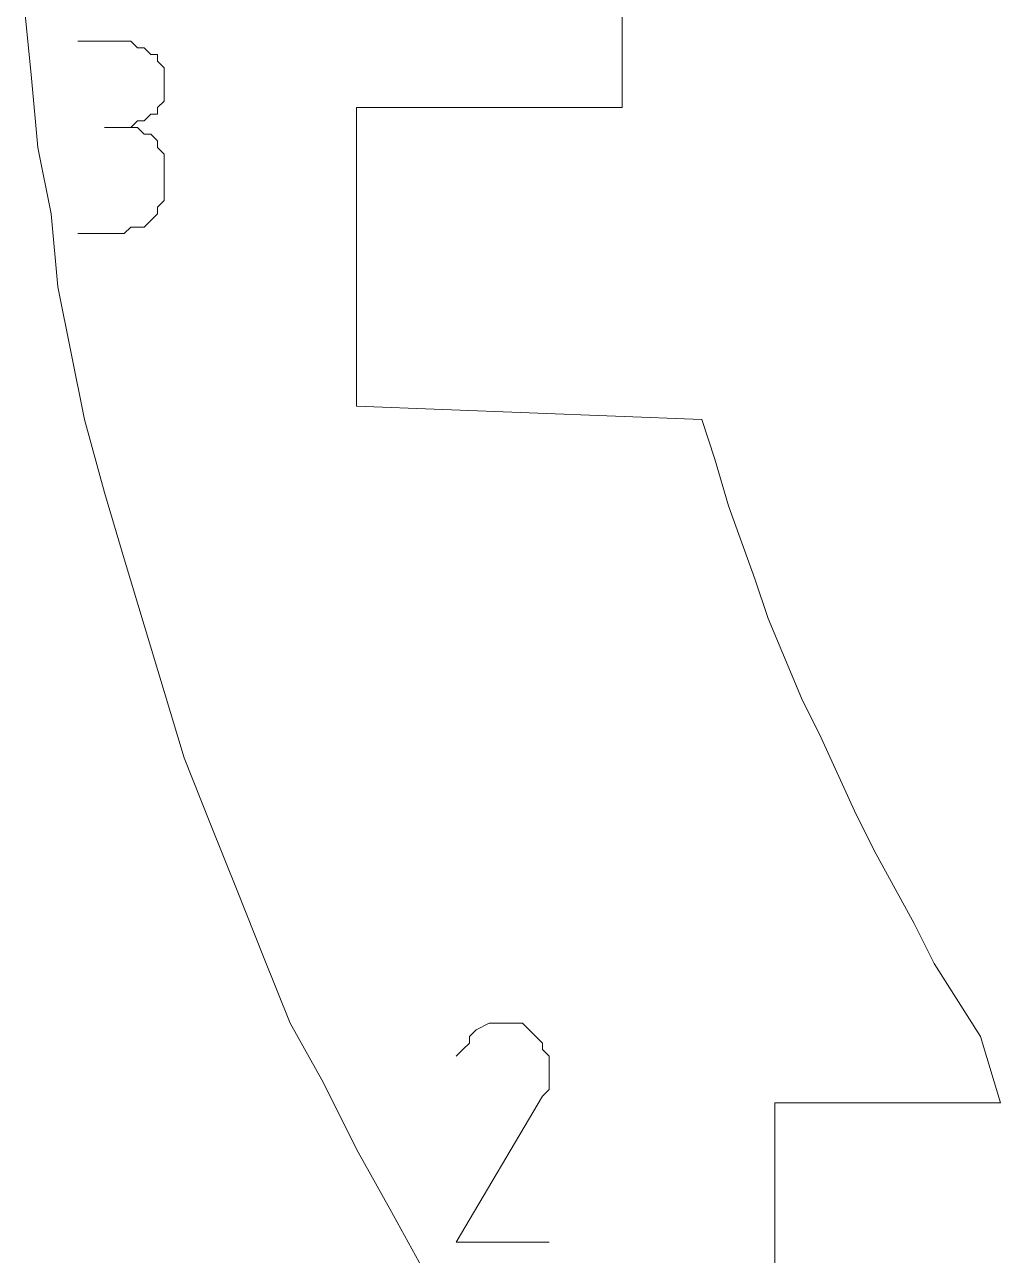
# Model space of a CAD drawing. Header units: centimetres. Extents: x -10.4 to 10.4, y -10.8 to 7.6.
# Drawn here: x -5.154 to -4.322, y -9.482 to -8.432 of the extents above; entities that cross this region are included whole.
import ezdxf
from ezdxf.lldxf.tags import DXFTag

# ---------------------------------------------------------------- set-up
doc = ezdxf.new("R2010")
doc.units = ezdxf.units.CM
doc.header["$MEASUREMENT"] = 0
doc.layers.add('layer 1', color=7, linetype='Continuous')
tags = doc.linetypes.add('New Line1755', pattern=[0.2, 0.1, -0.1]).pattern_tags.tags
tags[6:7] = [DXFTag(74, 4), DXFTag(75, 0), DXFTag(340, '0'), DXFTag(46, 1.0), DXFTag(50, 0.0), DXFTag(44, 0.0), DXFTag(45, 0.0)]
tags[4:5] = [DXFTag(74, 4), DXFTag(75, 0), DXFTag(340, '0'), DXFTag(46, 1.0), DXFTag(50, 0.0), DXFTag(44, 0.0), DXFTag(45, 0.0)]
tags = doc.linetypes.add('New Line1756', pattern=[0.2, 0.1, -0.1]).pattern_tags.tags
tags[6:7] = [DXFTag(74, 4), DXFTag(75, 0), DXFTag(340, '0'), DXFTag(46, 1.0), DXFTag(50, 0.0), DXFTag(44, 0.0), DXFTag(45, 0.0)]
tags[4:5] = [DXFTag(74, 4), DXFTag(75, 0), DXFTag(340, '0'), DXFTag(46, 1.0), DXFTag(50, 0.0), DXFTag(44, 0.0), DXFTag(45, 0.0)]
tags = doc.linetypes.add('New Line1757', pattern=[0.2, 0.1, -0.1]).pattern_tags.tags
tags[6:7] = [DXFTag(74, 4), DXFTag(75, 0), DXFTag(340, '0'), DXFTag(46, 1.0), DXFTag(50, 0.0), DXFTag(44, 0.0), DXFTag(45, 0.0)]
tags[4:5] = [DXFTag(74, 4), DXFTag(75, 0), DXFTag(340, '0'), DXFTag(46, 1.0), DXFTag(50, 0.0), DXFTag(44, 0.0), DXFTag(45, 0.0)]
tags = doc.linetypes.add('New Line1758', pattern=[0.2, 0.1, -0.1]).pattern_tags.tags
tags[6:7] = [DXFTag(74, 4), DXFTag(75, 0), DXFTag(340, '0'), DXFTag(46, 1.0), DXFTag(50, 0.0), DXFTag(44, 0.0), DXFTag(45, 0.0)]
tags[4:5] = [DXFTag(74, 4), DXFTag(75, 0), DXFTag(340, '0'), DXFTag(46, 1.0), DXFTag(50, 0.0), DXFTag(44, 0.0), DXFTag(45, 0.0)]
tags = doc.linetypes.add('New Line1759', pattern=[0.2, 0.1, -0.1]).pattern_tags.tags
tags[6:7] = [DXFTag(74, 4), DXFTag(75, 0), DXFTag(340, '0'), DXFTag(46, 1.0), DXFTag(50, 0.0), DXFTag(44, 0.0), DXFTag(45, 0.0)]
tags[4:5] = [DXFTag(74, 4), DXFTag(75, 0), DXFTag(340, '0'), DXFTag(46, 1.0), DXFTag(50, 0.0), DXFTag(44, 0.0), DXFTag(45, 0.0)]
tags = doc.linetypes.add('New Line1760', pattern=[0.2, 0.1, -0.1]).pattern_tags.tags
tags[6:7] = [DXFTag(74, 4), DXFTag(75, 0), DXFTag(340, '0'), DXFTag(46, 1.0), DXFTag(50, 0.0), DXFTag(44, 0.0), DXFTag(45, 0.0)]
tags[4:5] = [DXFTag(74, 4), DXFTag(75, 0), DXFTag(340, '0'), DXFTag(46, 1.0), DXFTag(50, 0.0), DXFTag(44, 0.0), DXFTag(45, 0.0)]
tags = doc.linetypes.add('New Line1761', pattern=[0.2, 0.1, -0.1]).pattern_tags.tags
tags[6:7] = [DXFTag(74, 4), DXFTag(75, 0), DXFTag(340, '0'), DXFTag(46, 1.0), DXFTag(50, 0.0), DXFTag(44, 0.0), DXFTag(45, 0.0)]
tags[4:5] = [DXFTag(74, 4), DXFTag(75, 0), DXFTag(340, '0'), DXFTag(46, 1.0), DXFTag(50, 0.0), DXFTag(44, 0.0), DXFTag(45, 0.0)]
tags = doc.linetypes.add('New Line1762', pattern=[0.2, 0.1, -0.1]).pattern_tags.tags
tags[6:7] = [DXFTag(74, 4), DXFTag(75, 0), DXFTag(340, '0'), DXFTag(46, 1.0), DXFTag(50, 0.0), DXFTag(44, 0.0), DXFTag(45, 0.0)]
tags[4:5] = [DXFTag(74, 4), DXFTag(75, 0), DXFTag(340, '0'), DXFTag(46, 1.0), DXFTag(50, 0.0), DXFTag(44, 0.0), DXFTag(45, 0.0)]
tags = doc.linetypes.add('New Line1763', pattern=[0.2, 0.1, -0.1]).pattern_tags.tags
tags[6:7] = [DXFTag(74, 4), DXFTag(75, 0), DXFTag(340, '0'), DXFTag(46, 1.0), DXFTag(50, 0.0), DXFTag(44, 0.0), DXFTag(45, 0.0)]
tags[4:5] = [DXFTag(74, 4), DXFTag(75, 0), DXFTag(340, '0'), DXFTag(46, 1.0), DXFTag(50, 0.0), DXFTag(44, 0.0), DXFTag(45, 0.0)]
tags = doc.linetypes.add('New Line1764', pattern=[0.2, 0.1, -0.1]).pattern_tags.tags
tags[6:7] = [DXFTag(74, 4), DXFTag(75, 0), DXFTag(340, '0'), DXFTag(46, 1.0), DXFTag(50, 0.0), DXFTag(44, 0.0), DXFTag(45, 0.0)]
tags[4:5] = [DXFTag(74, 4), DXFTag(75, 0), DXFTag(340, '0'), DXFTag(46, 1.0), DXFTag(50, 0.0), DXFTag(44, 0.0), DXFTag(45, 0.0)]
tags = doc.linetypes.add('New Line1765', pattern=[0.2, 0.1, -0.1]).pattern_tags.tags
tags[6:7] = [DXFTag(74, 4), DXFTag(75, 0), DXFTag(340, '0'), DXFTag(46, 1.0), DXFTag(50, 0.0), DXFTag(44, 0.0), DXFTag(45, 0.0)]
tags[4:5] = [DXFTag(74, 4), DXFTag(75, 0), DXFTag(340, '0'), DXFTag(46, 1.0), DXFTag(50, 0.0), DXFTag(44, 0.0), DXFTag(45, 0.0)]
tags = doc.linetypes.add('New Line1766', pattern=[0.2, 0.1, -0.1]).pattern_tags.tags
tags[6:7] = [DXFTag(74, 4), DXFTag(75, 0), DXFTag(340, '0'), DXFTag(46, 1.0), DXFTag(50, 0.0), DXFTag(44, 0.0), DXFTag(45, 0.0)]
tags[4:5] = [DXFTag(74, 4), DXFTag(75, 0), DXFTag(340, '0'), DXFTag(46, 1.0), DXFTag(50, 0.0), DXFTag(44, 0.0), DXFTag(45, 0.0)]
tags = doc.linetypes.add('New Line1767', pattern=[0.2, 0.1, -0.1]).pattern_tags.tags
tags[6:7] = [DXFTag(74, 4), DXFTag(75, 0), DXFTag(340, '0'), DXFTag(46, 1.0), DXFTag(50, 0.0), DXFTag(44, 0.0), DXFTag(45, 0.0)]
tags[4:5] = [DXFTag(74, 4), DXFTag(75, 0), DXFTag(340, '0'), DXFTag(46, 1.0), DXFTag(50, 0.0), DXFTag(44, 0.0), DXFTag(45, 0.0)]
tags = doc.linetypes.add('New Line1768', pattern=[0.2, 0.1, -0.1]).pattern_tags.tags
tags[6:7] = [DXFTag(74, 4), DXFTag(75, 0), DXFTag(340, '0'), DXFTag(46, 1.0), DXFTag(50, 0.0), DXFTag(44, 0.0), DXFTag(45, 0.0)]
tags[4:5] = [DXFTag(74, 4), DXFTag(75, 0), DXFTag(340, '0'), DXFTag(46, 1.0), DXFTag(50, 0.0), DXFTag(44, 0.0), DXFTag(45, 0.0)]
tags = doc.linetypes.add('New Line1769', pattern=[0.2, 0.1, -0.1]).pattern_tags.tags
tags[6:7] = [DXFTag(74, 4), DXFTag(75, 0), DXFTag(340, '0'), DXFTag(46, 1.0), DXFTag(50, 0.0), DXFTag(44, 0.0), DXFTag(45, 0.0)]
tags[4:5] = [DXFTag(74, 4), DXFTag(75, 0), DXFTag(340, '0'), DXFTag(46, 1.0), DXFTag(50, 0.0), DXFTag(44, 0.0), DXFTag(45, 0.0)]
tags = doc.linetypes.add('New Line1770', pattern=[0.2, 0.1, -0.1]).pattern_tags.tags
tags[6:7] = [DXFTag(74, 4), DXFTag(75, 0), DXFTag(340, '0'), DXFTag(46, 1.0), DXFTag(50, 0.0), DXFTag(44, 0.0), DXFTag(45, 0.0)]
tags[4:5] = [DXFTag(74, 4), DXFTag(75, 0), DXFTag(340, '0'), DXFTag(46, 1.0), DXFTag(50, 0.0), DXFTag(44, 0.0), DXFTag(45, 0.0)]
tags = doc.linetypes.add('New Line1771', pattern=[0.2, 0.1, -0.1]).pattern_tags.tags
tags[6:7] = [DXFTag(74, 4), DXFTag(75, 0), DXFTag(340, '0'), DXFTag(46, 1.0), DXFTag(50, 0.0), DXFTag(44, 0.0), DXFTag(45, 0.0)]
tags[4:5] = [DXFTag(74, 4), DXFTag(75, 0), DXFTag(340, '0'), DXFTag(46, 1.0), DXFTag(50, 0.0), DXFTag(44, 0.0), DXFTag(45, 0.0)]
tags = doc.linetypes.add('New Line1772', pattern=[0.2, 0.1, -0.1]).pattern_tags.tags
tags[6:7] = [DXFTag(74, 4), DXFTag(75, 0), DXFTag(340, '0'), DXFTag(46, 1.0), DXFTag(50, 0.0), DXFTag(44, 0.0), DXFTag(45, 0.0)]
tags[4:5] = [DXFTag(74, 4), DXFTag(75, 0), DXFTag(340, '0'), DXFTag(46, 1.0), DXFTag(50, 0.0), DXFTag(44, 0.0), DXFTag(45, 0.0)]
tags = doc.linetypes.add('New Line1923', pattern=[0.2, 0.1, -0.1]).pattern_tags.tags
tags[6:7] = [DXFTag(74, 4), DXFTag(75, 0), DXFTag(340, '0'), DXFTag(46, 1.0), DXFTag(50, 0.0), DXFTag(44, 0.0), DXFTag(45, 0.0)]
tags[4:5] = [DXFTag(74, 4), DXFTag(75, 0), DXFTag(340, '0'), DXFTag(46, 1.0), DXFTag(50, 0.0), DXFTag(44, 0.0), DXFTag(45, 0.0)]
tags = doc.linetypes.add('New Line1924', pattern=[0.2, 0.1, -0.1]).pattern_tags.tags
tags[6:7] = [DXFTag(74, 4), DXFTag(75, 0), DXFTag(340, '0'), DXFTag(46, 1.0), DXFTag(50, 0.0), DXFTag(44, 0.0), DXFTag(45, 0.0)]
tags[4:5] = [DXFTag(74, 4), DXFTag(75, 0), DXFTag(340, '0'), DXFTag(46, 1.0), DXFTag(50, 0.0), DXFTag(44, 0.0), DXFTag(45, 0.0)]
tags = doc.linetypes.add('New Line1925', pattern=[0.2, 0.1, -0.1]).pattern_tags.tags
tags[6:7] = [DXFTag(74, 4), DXFTag(75, 0), DXFTag(340, '0'), DXFTag(46, 1.0), DXFTag(50, 0.0), DXFTag(44, 0.0), DXFTag(45, 0.0)]
tags[4:5] = [DXFTag(74, 4), DXFTag(75, 0), DXFTag(340, '0'), DXFTag(46, 1.0), DXFTag(50, 0.0), DXFTag(44, 0.0), DXFTag(45, 0.0)]
tags = doc.linetypes.add('New Line1926', pattern=[0.2, 0.1, -0.1]).pattern_tags.tags
tags[6:7] = [DXFTag(74, 4), DXFTag(75, 0), DXFTag(340, '0'), DXFTag(46, 1.0), DXFTag(50, 0.0), DXFTag(44, 0.0), DXFTag(45, 0.0)]
tags[4:5] = [DXFTag(74, 4), DXFTag(75, 0), DXFTag(340, '0'), DXFTag(46, 1.0), DXFTag(50, 0.0), DXFTag(44, 0.0), DXFTag(45, 0.0)]
tags = doc.linetypes.add('New Line1927', pattern=[0.2, 0.1, -0.1]).pattern_tags.tags
tags[6:7] = [DXFTag(74, 4), DXFTag(75, 0), DXFTag(340, '0'), DXFTag(46, 1.0), DXFTag(50, 0.0), DXFTag(44, 0.0), DXFTag(45, 0.0)]
tags[4:5] = [DXFTag(74, 4), DXFTag(75, 0), DXFTag(340, '0'), DXFTag(46, 1.0), DXFTag(50, 0.0), DXFTag(44, 0.0), DXFTag(45, 0.0)]
tags = doc.linetypes.add('New Line1928', pattern=[0.2, 0.1, -0.1]).pattern_tags.tags
tags[6:7] = [DXFTag(74, 4), DXFTag(75, 0), DXFTag(340, '0'), DXFTag(46, 1.0), DXFTag(50, 0.0), DXFTag(44, 0.0), DXFTag(45, 0.0)]
tags[4:5] = [DXFTag(74, 4), DXFTag(75, 0), DXFTag(340, '0'), DXFTag(46, 1.0), DXFTag(50, 0.0), DXFTag(44, 0.0), DXFTag(45, 0.0)]
tags = doc.linetypes.add('New Line1929', pattern=[0.2, 0.1, -0.1]).pattern_tags.tags
tags[6:7] = [DXFTag(74, 4), DXFTag(75, 0), DXFTag(340, '0'), DXFTag(46, 1.0), DXFTag(50, 0.0), DXFTag(44, 0.0), DXFTag(45, 0.0)]
tags[4:5] = [DXFTag(74, 4), DXFTag(75, 0), DXFTag(340, '0'), DXFTag(46, 1.0), DXFTag(50, 0.0), DXFTag(44, 0.0), DXFTag(45, 0.0)]
tags = doc.linetypes.add('New Line1930', pattern=[0.2, 0.1, -0.1]).pattern_tags.tags
tags[6:7] = [DXFTag(74, 4), DXFTag(75, 0), DXFTag(340, '0'), DXFTag(46, 1.0), DXFTag(50, 0.0), DXFTag(44, 0.0), DXFTag(45, 0.0)]
tags[4:5] = [DXFTag(74, 4), DXFTag(75, 0), DXFTag(340, '0'), DXFTag(46, 1.0), DXFTag(50, 0.0), DXFTag(44, 0.0), DXFTag(45, 0.0)]
tags = doc.linetypes.add('New Line1931', pattern=[0.2, 0.1, -0.1]).pattern_tags.tags
tags[6:7] = [DXFTag(74, 4), DXFTag(75, 0), DXFTag(340, '0'), DXFTag(46, 1.0), DXFTag(50, 0.0), DXFTag(44, 0.0), DXFTag(45, 0.0)]
tags[4:5] = [DXFTag(74, 4), DXFTag(75, 0), DXFTag(340, '0'), DXFTag(46, 1.0), DXFTag(50, 0.0), DXFTag(44, 0.0), DXFTag(45, 0.0)]
tags = doc.linetypes.add('New Line1932', pattern=[0.2, 0.1, -0.1]).pattern_tags.tags
tags[6:7] = [DXFTag(74, 4), DXFTag(75, 0), DXFTag(340, '0'), DXFTag(46, 1.0), DXFTag(50, 0.0), DXFTag(44, 0.0), DXFTag(45, 0.0)]
tags[4:5] = [DXFTag(74, 4), DXFTag(75, 0), DXFTag(340, '0'), DXFTag(46, 1.0), DXFTag(50, 0.0), DXFTag(44, 0.0), DXFTag(45, 0.0)]
tags = doc.linetypes.add('New Line1933', pattern=[0.2, 0.1, -0.1]).pattern_tags.tags
tags[6:7] = [DXFTag(74, 4), DXFTag(75, 0), DXFTag(340, '0'), DXFTag(46, 1.0), DXFTag(50, 0.0), DXFTag(44, 0.0), DXFTag(45, 0.0)]
tags[4:5] = [DXFTag(74, 4), DXFTag(75, 0), DXFTag(340, '0'), DXFTag(46, 1.0), DXFTag(50, 0.0), DXFTag(44, 0.0), DXFTag(45, 0.0)]
tags = doc.linetypes.add('New Line1934', pattern=[0.2, 0.1, -0.1]).pattern_tags.tags
tags[6:7] = [DXFTag(74, 4), DXFTag(75, 0), DXFTag(340, '0'), DXFTag(46, 1.0), DXFTag(50, 0.0), DXFTag(44, 0.0), DXFTag(45, 0.0)]
tags[4:5] = [DXFTag(74, 4), DXFTag(75, 0), DXFTag(340, '0'), DXFTag(46, 1.0), DXFTag(50, 0.0), DXFTag(44, 0.0), DXFTag(45, 0.0)]
tags = doc.linetypes.add('New Line1935', pattern=[0.2, 0.1, -0.1]).pattern_tags.tags
tags[6:7] = [DXFTag(74, 4), DXFTag(75, 0), DXFTag(340, '0'), DXFTag(46, 1.0), DXFTag(50, 0.0), DXFTag(44, 0.0), DXFTag(45, 0.0)]
tags[4:5] = [DXFTag(74, 4), DXFTag(75, 0), DXFTag(340, '0'), DXFTag(46, 1.0), DXFTag(50, 0.0), DXFTag(44, 0.0), DXFTag(45, 0.0)]
tags = doc.linetypes.add('New Line1936', pattern=[0.2, 0.1, -0.1]).pattern_tags.tags
tags[6:7] = [DXFTag(74, 4), DXFTag(75, 0), DXFTag(340, '0'), DXFTag(46, 1.0), DXFTag(50, 0.0), DXFTag(44, 0.0), DXFTag(45, 0.0)]
tags[4:5] = [DXFTag(74, 4), DXFTag(75, 0), DXFTag(340, '0'), DXFTag(46, 1.0), DXFTag(50, 0.0), DXFTag(44, 0.0), DXFTag(45, 0.0)]
tags = doc.linetypes.add('New Line1937', pattern=[0.2, 0.1, -0.1]).pattern_tags.tags
tags[6:7] = [DXFTag(74, 4), DXFTag(75, 0), DXFTag(340, '0'), DXFTag(46, 1.0), DXFTag(50, 0.0), DXFTag(44, 0.0), DXFTag(45, 0.0)]
tags[4:5] = [DXFTag(74, 4), DXFTag(75, 0), DXFTag(340, '0'), DXFTag(46, 1.0), DXFTag(50, 0.0), DXFTag(44, 0.0), DXFTag(45, 0.0)]
tags = doc.linetypes.add('New Line1938', pattern=[0.2, 0.1, -0.1]).pattern_tags.tags
tags[6:7] = [DXFTag(74, 4), DXFTag(75, 0), DXFTag(340, '0'), DXFTag(46, 1.0), DXFTag(50, 0.0), DXFTag(44, 0.0), DXFTag(45, 0.0)]
tags[4:5] = [DXFTag(74, 4), DXFTag(75, 0), DXFTag(340, '0'), DXFTag(46, 1.0), DXFTag(50, 0.0), DXFTag(44, 0.0), DXFTag(45, 0.0)]
tags = doc.linetypes.add('New Line1939', pattern=[0.2, 0.1, -0.1]).pattern_tags.tags
tags[6:7] = [DXFTag(74, 4), DXFTag(75, 0), DXFTag(340, '0'), DXFTag(46, 1.0), DXFTag(50, 0.0), DXFTag(44, 0.0), DXFTag(45, 0.0)]
tags[4:5] = [DXFTag(74, 4), DXFTag(75, 0), DXFTag(340, '0'), DXFTag(46, 1.0), DXFTag(50, 0.0), DXFTag(44, 0.0), DXFTag(45, 0.0)]
tags = doc.linetypes.add('New Line1940', pattern=[0.2, 0.1, -0.1]).pattern_tags.tags
tags[6:7] = [DXFTag(74, 4), DXFTag(75, 0), DXFTag(340, '0'), DXFTag(46, 1.0), DXFTag(50, 0.0), DXFTag(44, 0.0), DXFTag(45, 0.0)]
tags[4:5] = [DXFTag(74, 4), DXFTag(75, 0), DXFTag(340, '0'), DXFTag(46, 1.0), DXFTag(50, 0.0), DXFTag(44, 0.0), DXFTag(45, 0.0)]
tags = doc.linetypes.add('New Line1941', pattern=[0.2, 0.1, -0.1]).pattern_tags.tags
tags[6:7] = [DXFTag(74, 4), DXFTag(75, 0), DXFTag(340, '0'), DXFTag(46, 1.0), DXFTag(50, 0.0), DXFTag(44, 0.0), DXFTag(45, 0.0)]
tags[4:5] = [DXFTag(74, 4), DXFTag(75, 0), DXFTag(340, '0'), DXFTag(46, 1.0), DXFTag(50, 0.0), DXFTag(44, 0.0), DXFTag(45, 0.0)]

msp = doc.modelspace()

# ---------------------------------------------------------------- linework, layer by layer
at = {"layer": 'layer 1', "color": 5, "linetype": 'New Line1923', "lineweight": 9}
msp.add_open_spline([(-5.15358, -8.41813), (-5.15358, -8.41813), (-5.14789, -8.47473), (-5.14789, -8.47473)], degree=3, dxfattribs=at)
at = {"layer": 'layer 1', "color": 5, "linetype": 'New Line1772', "lineweight": 9}
msp.add_open_spline([(-4.64431, -8.50301), (-4.64431, -8.50301), (-4.64431, -8.41813), (-4.64431, -8.41813)], degree=3, dxfattribs=at)
at = {"layer": 'layer 1', "color": 1, "lineweight": 20}
for points in [[(-5.0687, -8.44643), (-5.0687, -8.44643), (-5.10822, -8.44643), (-5.10822, -8.44643)], [(-5.06301, -8.44643), (-5.06301, -8.44643), (-5.0687, -8.44643), (-5.0687, -8.44643)], [(-5.05733, -8.45212), (-5.05733, -8.45212), (-5.06301, -8.44643), (-5.06301, -8.44643)], [(-5.05164, -8.45212), (-5.05164, -8.45212), (-5.05733, -8.45212), (-5.05733, -8.45212)], [(-5.04595, -8.45781), (-5.04595, -8.45781), (-5.05164, -8.45212), (-5.05164, -8.45212)], [(-5.04041, -8.45781), (-5.04041, -8.45781), (-5.04595, -8.45781), (-5.04595, -8.45781)], [(-5.04041, -8.46349), (-5.04041, -8.46349), (-5.04041, -8.45781), (-5.04041, -8.45781)], [(-5.03472, -8.46918), (-5.03472, -8.46918), (-5.04041, -8.46349), (-5.04041, -8.46349)], [(-5.03472, -8.47473), (-5.03472, -8.47473), (-5.03472, -8.46918), (-5.03472, -8.46918)], [(-5.03472, -8.48041), (-5.03472, -8.48041), (-5.03472, -8.47473), (-5.03472, -8.47473)], [(-5.03472, -8.49179), (-5.03472, -8.49179), (-5.03472, -8.48041), (-5.03472, -8.48041)], [(-5.03472, -8.48041), (-5.03472, -8.48041), (-5.03472, -8.48041), (-5.03472, -8.48041)], [(-5.04041, -8.50301), (-5.04041, -8.50301), (-5.03472, -8.49748), (-5.03472, -8.49748)], [(-5.03472, -8.49748), (-5.03472, -8.49748), (-5.03472, -8.49179), (-5.03472, -8.49179)], [(-5.05164, -8.51439), (-5.05164, -8.51439), (-5.04595, -8.5087), (-5.04595, -8.5087)], [(-5.04595, -8.5087), (-5.04595, -8.5087), (-5.04041, -8.5087), (-5.04041, -8.5087)], [(-5.04041, -8.5087), (-5.04041, -8.5087), (-5.04041, -8.50301), (-5.04041, -8.50301)], [(-5.0687, -8.52008), (-5.0687, -8.52008), (-5.08562, -8.52008), (-5.08562, -8.52008)], [(-5.08562, -8.52008), (-5.08562, -8.52008), (-5.0687, -8.52008), (-5.0687, -8.52008)], [(-5.06301, -8.52008), (-5.06301, -8.52008), (-5.0687, -8.52008), (-5.0687, -8.52008)], [(-5.0687, -8.52008), (-5.0687, -8.52008), (-5.0687, -8.52008), (-5.0687, -8.52008)], [(-5.0687, -8.52008), (-5.0687, -8.52008), (-5.06301, -8.52008), (-5.06301, -8.52008)], [(-5.06301, -8.52008), (-5.06301, -8.52008), (-5.05733, -8.51439), (-5.05733, -8.51439)], [(-5.05733, -8.52008), (-5.05733, -8.52008), (-5.06301, -8.52008), (-5.06301, -8.52008)], [(-5.05733, -8.51439), (-5.05733, -8.51439), (-5.05164, -8.51439), (-5.05164, -8.51439)], [(-5.05164, -8.52562), (-5.05164, -8.52562), (-5.05733, -8.52008), (-5.05733, -8.52008)], [(-5.04595, -8.52562), (-5.04595, -8.52562), (-5.05164, -8.52562), (-5.05164, -8.52562)], [(-5.04041, -8.53131), (-5.04041, -8.53131), (-5.04595, -8.52562), (-5.04595, -8.52562)], [(-5.04041, -8.537), (-5.04041, -8.537), (-5.04041, -8.53131), (-5.04041, -8.53131)], [(-5.03472, -8.54269), (-5.03472, -8.54269), (-5.04041, -8.537), (-5.04041, -8.537)], [(-5.03472, -8.54838), (-5.03472, -8.54838), (-5.03472, -8.54269), (-5.03472, -8.54269)], [(-5.03472, -8.55391), (-5.03472, -8.55391), (-5.03472, -8.54838), (-5.03472, -8.54838)], [(-5.03472, -8.57097), (-5.03472, -8.57097), (-5.03472, -8.55391), (-5.03472, -8.55391)], [(-5.03472, -8.55391), (-5.03472, -8.55391), (-5.03472, -8.55391), (-5.03472, -8.55391)], [(-5.03472, -8.57667), (-5.03472, -8.57667), (-5.03472, -8.57097), (-5.03472, -8.57097)], [(-5.04041, -8.58789), (-5.04041, -8.58789), (-5.03472, -8.5822), (-5.03472, -8.5822)], [(-5.03472, -8.5822), (-5.03472, -8.5822), (-5.03472, -8.57667), (-5.03472, -8.57667)], [(-5.04595, -8.59927), (-5.04595, -8.59927), (-5.04041, -8.59358), (-5.04041, -8.59358)], [(-5.04041, -8.59358), (-5.04041, -8.59358), (-5.04041, -8.58789), (-5.04041, -8.58789)], [(-5.0687, -8.6105), (-5.0687, -8.6105), (-5.06301, -8.60496), (-5.06301, -8.60496)], [(-5.06301, -8.60496), (-5.06301, -8.60496), (-5.05733, -8.60496), (-5.05733, -8.60496)], [(-5.05733, -8.60496), (-5.05733, -8.60496), (-5.05164, -8.60496), (-5.05164, -8.60496)], [(-5.05164, -8.60496), (-5.05164, -8.60496), (-5.04595, -8.59927), (-5.04595, -8.59927)], [(-5.10822, -8.6105), (-5.10822, -8.6105), (-5.0687, -8.6105), (-5.0687, -8.6105)], [(-5.0687, -8.6105), (-5.0687, -8.6105), (-5.0687, -8.6105), (-5.0687, -8.6105)], [(-4.75748, -9.28384), (-4.75748, -9.28384), (-4.76871, -9.28952), (-4.76871, -9.28952)], [(-4.75179, -9.28384), (-4.75179, -9.28384), (-4.75748, -9.28384), (-4.75748, -9.28384)], [(-4.7461, -9.28384), (-4.7461, -9.28384), (-4.75179, -9.28384), (-4.75179, -9.28384)], [(-4.74041, -9.28384), (-4.74041, -9.28384), (-4.7461, -9.28384), (-4.7461, -9.28384)], [(-4.72919, -9.28384), (-4.72919, -9.28384), (-4.74041, -9.28384), (-4.74041, -9.28384)], [(-4.7235, -9.28952), (-4.7235, -9.28952), (-4.72919, -9.28384), (-4.72919, -9.28384)], [(-4.76871, -9.28952), (-4.76871, -9.28952), (-4.7744, -9.29521), (-4.7744, -9.29521)], [(-4.7744, -9.29521), (-4.7744, -9.29521), (-4.7744, -9.3009), (-4.7744, -9.3009)], [(-4.71781, -9.29521), (-4.71781, -9.29521), (-4.7235, -9.28952), (-4.7235, -9.28952)], [(-4.7235, -9.28952), (-4.7235, -9.28952), (-4.7235, -9.28952), (-4.7235, -9.28952)], [(-4.71213, -9.3009), (-4.71213, -9.3009), (-4.71781, -9.29521), (-4.71781, -9.29521)], [(-4.78009, -9.30644), (-4.78009, -9.30644), (-4.78578, -9.31213), (-4.78578, -9.31213)], [(-4.7744, -9.3009), (-4.7744, -9.3009), (-4.78009, -9.30644), (-4.78009, -9.30644)], [(-4.71213, -9.30644), (-4.71213, -9.30644), (-4.71213, -9.3009), (-4.71213, -9.3009)], [(-4.70658, -9.31213), (-4.70658, -9.31213), (-4.71213, -9.30644), (-4.71213, -9.30644)], [(-4.70658, -9.31782), (-4.70658, -9.31782), (-4.70658, -9.31213), (-4.70658, -9.31213)], [(-4.70658, -9.32351), (-4.70658, -9.32351), (-4.70658, -9.31782), (-4.70658, -9.31782)], [(-4.70658, -9.32905), (-4.70658, -9.32905), (-4.70658, -9.32351), (-4.70658, -9.32351)], [(-4.70658, -9.34043), (-4.70658, -9.34043), (-4.70658, -9.32905), (-4.70658, -9.32905)], [(-4.71213, -9.34612), (-4.71213, -9.34612), (-4.70658, -9.34043), (-4.70658, -9.34043)], [(-4.78578, -9.47052), (-4.78578, -9.47052), (-4.71213, -9.34612), (-4.71213, -9.34612)], [(-4.71213, -9.34612), (-4.71213, -9.34612), (-4.71213, -9.34612), (-4.71213, -9.34612)], [(-4.71213, -9.34612), (-4.71213, -9.34612), (-4.71213, -9.34612), (-4.71213, -9.34612)], [(-4.71213, -9.34612), (-4.71213, -9.34612), (-4.71213, -9.34612), (-4.71213, -9.34612)], [(-4.71213, -9.34612), (-4.71213, -9.34612), (-4.71213, -9.34612), (-4.71213, -9.34612)], [(-4.71213, -9.34612), (-4.71213, -9.34612), (-4.71213, -9.34612), (-4.71213, -9.34612)], [(-4.71213, -9.34612), (-4.71213, -9.34612), (-4.71213, -9.34612), (-4.71213, -9.34612)], [(-4.71213, -9.34612), (-4.71213, -9.34612), (-4.71213, -9.34612), (-4.71213, -9.34612)], [(-4.71213, -9.34612), (-4.71213, -9.34612), (-4.71213, -9.34612), (-4.71213, -9.34612)], [(-4.71213, -9.34612), (-4.71213, -9.34612), (-4.71213, -9.34612), (-4.71213, -9.34612)], [(-4.71213, -9.34612), (-4.71213, -9.34612), (-4.71213, -9.34612), (-4.71213, -9.34612)], [(-4.71213, -9.34612), (-4.71213, -9.34612), (-4.71213, -9.34612), (-4.71213, -9.34612)], [(-4.70658, -9.47052), (-4.70658, -9.47052), (-4.78578, -9.47052), (-4.78578, -9.47052)]]:
    msp.add_open_spline(points, degree=3, dxfattribs=at)
at = {"layer": 'layer 1', "color": 5, "linetype": 'New Line1924', "lineweight": 9}
msp.add_open_spline([(-5.14789, -8.47473), (-5.14789, -8.47473), (-5.14221, -8.537), (-5.14221, -8.537)], degree=3, dxfattribs=at)
at = {"layer": 'layer 1', "color": 5, "linetype": 'New Line1770', "lineweight": 9}
msp.add_open_spline([(-4.87066, -8.75765), (-4.87066, -8.75765), (-4.87066, -8.50301), (-4.87066, -8.50301)], degree=3, dxfattribs=at)
at = {"layer": 'layer 1', "color": 5, "linetype": 'New Line1771', "lineweight": 9}
msp.add_open_spline([(-4.87066, -8.50301), (-4.87066, -8.50301), (-4.64431, -8.50301), (-4.64431, -8.50301)], degree=3, dxfattribs=at)
at = {"layer": 'layer 1', "color": 5, "linetype": 'New Line1925', "lineweight": 9}
msp.add_open_spline([(-5.14221, -8.537), (-5.14221, -8.537), (-5.13083, -8.59358), (-5.13083, -8.59358)], degree=3, dxfattribs=at)
at = {"layer": 'layer 1', "color": 5, "linetype": 'New Line1926', "lineweight": 9}
msp.add_open_spline([(-5.13083, -8.59358), (-5.13083, -8.59358), (-5.12529, -8.65585), (-5.12529, -8.65585)], degree=3, dxfattribs=at)
at = {"layer": 'layer 1', "color": 5, "linetype": 'New Line1927', "lineweight": 9}
msp.add_open_spline([(-5.12529, -8.65585), (-5.12529, -8.65585), (-5.11391, -8.71245), (-5.11391, -8.71245)], degree=3, dxfattribs=at)
at = {"layer": 'layer 1', "color": 5, "linetype": 'New Line1928', "lineweight": 9}
msp.add_open_spline([(-5.11391, -8.71245), (-5.11391, -8.71245), (-5.10253, -8.76903), (-5.10253, -8.76903)], degree=3, dxfattribs=at)
at = {"layer": 'layer 1', "color": 5, "linetype": 'New Line1769', "lineweight": 9}
msp.add_open_spline([(-4.57634, -8.76903), (-4.57634, -8.76903), (-4.87066, -8.75765), (-4.87066, -8.75765)], degree=3, dxfattribs=at)
at = {"layer": 'layer 1', "color": 5, "linetype": 'New Line1929', "lineweight": 9}
msp.add_open_spline([(-5.10253, -8.76903), (-5.10253, -8.76903), (-5.08562, -8.83116), (-5.08562, -8.83116)], degree=3, dxfattribs=at)
at = {"layer": 'layer 1', "color": 5, "linetype": 'New Line1768', "lineweight": 9}
msp.add_open_spline([(-4.56512, -8.80286), (-4.56512, -8.80286), (-4.57634, -8.76903), (-4.57634, -8.76903)], degree=3, dxfattribs=at)
at = {"layer": 'layer 1', "color": 5, "linetype": 'New Line1767', "lineweight": 9}
msp.add_open_spline([(-4.55374, -8.84253), (-4.55374, -8.84253), (-4.56512, -8.80286), (-4.56512, -8.80286)], degree=3, dxfattribs=at)
at = {"layer": 'layer 1', "color": 5, "linetype": 'New Line1930', "lineweight": 9}
msp.add_open_spline([(-5.08562, -8.83116), (-5.08562, -8.83116), (-5.0687, -8.88774), (-5.0687, -8.88774)], degree=3, dxfattribs=at)
at = {"layer": 'layer 1', "color": 5, "linetype": 'New Line1766', "lineweight": 9}
msp.add_open_spline([(-4.53113, -8.90481), (-4.53113, -8.90481), (-4.55374, -8.84253), (-4.55374, -8.84253)], degree=3, dxfattribs=at)
at = {"layer": 'layer 1', "color": 5, "linetype": 'New Line1931', "lineweight": 9}
msp.add_open_spline([(-5.0687, -8.88774), (-5.0687, -8.88774), (-5.05164, -8.94432), (-5.05164, -8.94432)], degree=3, dxfattribs=at)
at = {"layer": 'layer 1', "color": 5, "linetype": 'New Line1765', "lineweight": 9}
msp.add_open_spline([(-4.51976, -8.93879), (-4.51976, -8.93879), (-4.53113, -8.90481), (-4.53113, -8.90481)], degree=3, dxfattribs=at)
at = {"layer": 'layer 1', "color": 5, "linetype": 'New Line1764', "lineweight": 9}
msp.add_open_spline([(-4.49147, -9.0066), (-4.49147, -9.0066), (-4.51976, -8.93879), (-4.51976, -8.93879)], degree=3, dxfattribs=at)
at = {"layer": 'layer 1', "color": 5, "linetype": 'New Line1932', "lineweight": 9}
msp.add_open_spline([(-5.05164, -8.94432), (-5.05164, -8.94432), (-5.03472, -9.00091), (-5.03472, -9.00091)], degree=3, dxfattribs=at)
at = {"layer": 'layer 1', "color": 5, "linetype": 'New Line1933', "lineweight": 9}
msp.add_open_spline([(-5.03472, -9.00091), (-5.03472, -9.00091), (-5.01765, -9.05749), (-5.01765, -9.05749)], degree=3, dxfattribs=at)
at = {"layer": 'layer 1', "color": 5, "linetype": 'New Line1763', "lineweight": 9}
msp.add_open_spline([(-4.47455, -9.04058), (-4.47455, -9.04058), (-4.49147, -9.0066), (-4.49147, -9.0066)], degree=3, dxfattribs=at)
at = {"layer": 'layer 1', "color": 5, "linetype": 'New Line1762', "lineweight": 9}
msp.add_open_spline([(-4.44625, -9.10285), (-4.44625, -9.10285), (-4.47455, -9.04058), (-4.47455, -9.04058)], degree=3, dxfattribs=at)
at = {"layer": 'layer 1', "color": 5, "linetype": 'New Line1934', "lineweight": 9}
msp.add_open_spline([(-5.01765, -9.05749), (-5.01765, -9.05749), (-4.99505, -9.11409), (-4.99505, -9.11409)], degree=3, dxfattribs=at)
at = {"layer": 'layer 1', "color": 5, "linetype": 'New Line1761', "lineweight": 9}
msp.add_open_spline([(-4.42934, -9.13668), (-4.42934, -9.13668), (-4.44625, -9.10285), (-4.44625, -9.10285)], degree=3, dxfattribs=at)
at = {"layer": 'layer 1', "color": 5, "linetype": 'New Line1935', "lineweight": 9}
msp.add_open_spline([(-4.99505, -9.11409), (-4.99505, -9.11409), (-4.97245, -9.17067), (-4.97245, -9.17067)], degree=3, dxfattribs=at)
at = {"layer": 'layer 1', "color": 5, "linetype": 'New Line1760', "lineweight": 9}
msp.add_open_spline([(-4.39536, -9.19897), (-4.39536, -9.19897), (-4.42934, -9.13668), (-4.42934, -9.13668)], degree=3, dxfattribs=at)
at = {"layer": 'layer 1', "color": 5, "linetype": 'New Line1936', "lineweight": 9}
msp.add_open_spline([(-4.97245, -9.17067), (-4.97245, -9.17067), (-4.94985, -9.22725), (-4.94985, -9.22725)], degree=3, dxfattribs=at)
at = {"layer": 'layer 1', "color": 5, "linetype": 'New Line1759', "lineweight": 9}
msp.add_open_spline([(-4.37829, -9.23294), (-4.37829, -9.23294), (-4.39536, -9.19897), (-4.39536, -9.19897)], degree=3, dxfattribs=at)
at = {"layer": 'layer 1', "color": 5, "linetype": 'New Line1937', "lineweight": 9}
msp.add_open_spline([(-4.94985, -9.22725), (-4.94985, -9.22725), (-4.92724, -9.28384), (-4.92724, -9.28384)], degree=3, dxfattribs=at)
at = {"layer": 'layer 1', "color": 5, "linetype": 'New Line1758', "lineweight": 9}
msp.add_open_spline([(-4.33877, -9.29521), (-4.33877, -9.29521), (-4.37829, -9.23294), (-4.37829, -9.23294)], degree=3, dxfattribs=at)
at = {"layer": 'layer 1', "color": 5, "linetype": 'New Line1938', "lineweight": 9}
msp.add_open_spline([(-4.92724, -9.28384), (-4.92724, -9.28384), (-4.89894, -9.33474), (-4.89894, -9.33474)], degree=3, dxfattribs=at)
at = {"layer": 'layer 1', "color": 5, "linetype": 'New Line1757', "lineweight": 9}
msp.add_open_spline([(-4.32186, -9.35181), (-4.32186, -9.35181), (-4.33877, -9.29521), (-4.33877, -9.29521)], degree=3, dxfattribs=at)
at = {"layer": 'layer 1', "color": 5, "linetype": 'New Line1939', "lineweight": 9}
msp.add_open_spline([(-4.89894, -9.33474), (-4.89894, -9.33474), (-4.87066, -9.39132), (-4.87066, -9.39132)], degree=3, dxfattribs=at)
at = {"layer": 'layer 1', "color": 5, "linetype": 'New Line1755', "lineweight": 9}
msp.add_open_spline([(-4.51422, -9.60629), (-4.51422, -9.60629), (-4.51422, -9.35181), (-4.51422, -9.35181)], degree=3, dxfattribs=at)
at = {"layer": 'layer 1', "color": 5, "linetype": 'New Line1756', "lineweight": 9}
msp.add_open_spline([(-4.51422, -9.35181), (-4.51422, -9.35181), (-4.32186, -9.35181), (-4.32186, -9.35181)], degree=3, dxfattribs=at)
at = {"layer": 'layer 1', "color": 5, "linetype": 'New Line1940', "lineweight": 9}
msp.add_open_spline([(-4.87066, -9.39132), (-4.87066, -9.39132), (-4.84236, -9.44222), (-4.84236, -9.44222)], degree=3, dxfattribs=at)
at = {"layer": 'layer 1', "color": 5, "linetype": 'New Line1941', "lineweight": 9}
msp.add_open_spline([(-4.84236, -9.44222), (-4.84236, -9.44222), (-4.81406, -9.49327), (-4.81406, -9.49327)], degree=3, dxfattribs=at)

doc.saveas('drawing.dxf')
